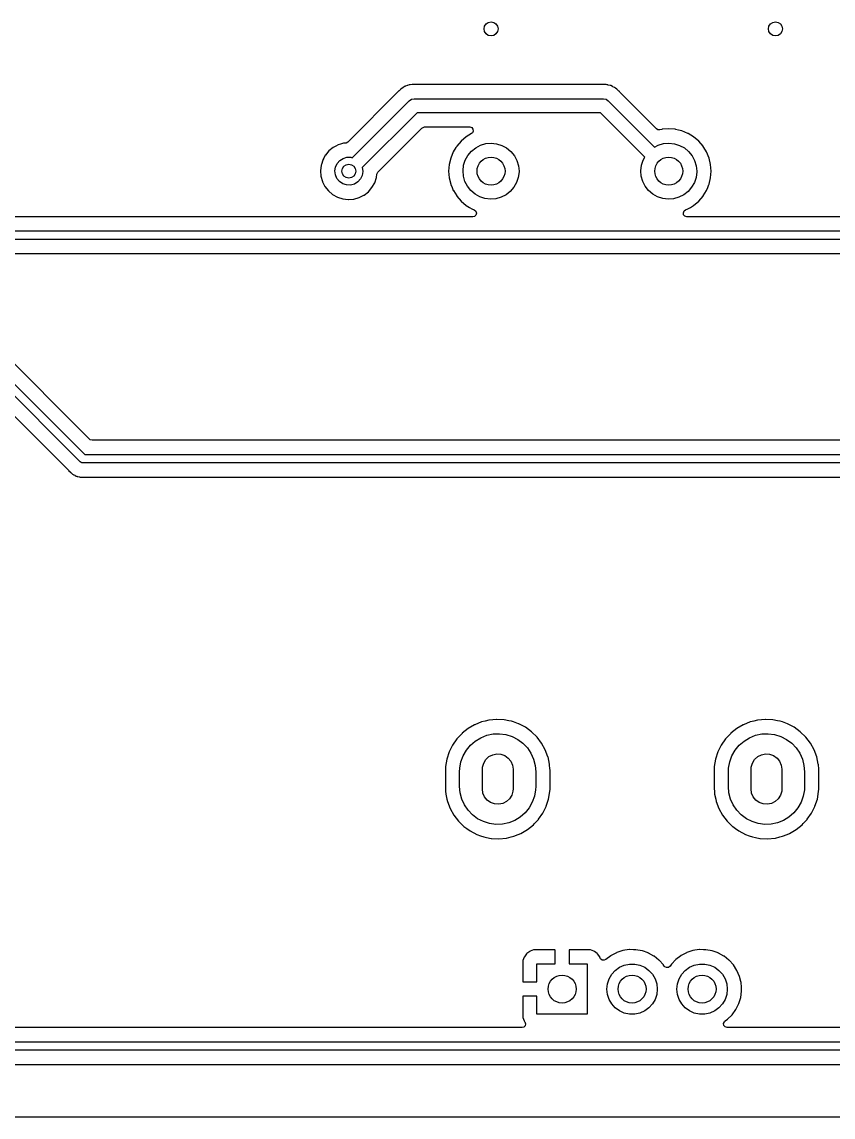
# Model space of a CAD drawing. Extents: x 41 to 172, y -227 to -42.
# Drawn here: x 84.21 to 113.19, y -226.82 to -187.71 of the extents above; entities that cross this region are included whole.
import ezdxf

# ---------------------------------------------------------------- set-up
doc = ezdxf.new("R2010")
doc.units = 0
doc.layers.add('BLACK', color=7, linetype='CONTINUOUS')

msp = doc.modelspace()

# ---------------------------------------------------------------- linework, layer by layer
at = {"layer": 'BLACK', "linetype": 'CONTINUOUS'}
for p, q in [((97.8143, -190.063), (97.7575, -190.098)), ((97.8151, -190.063), (97.8143, -190.063)), ((97.8188, -190.06), (97.8151, -190.063)), ((97.8799, -190.02), (97.8188, -190.06)), ((97.8867, -190.018), (97.8799, -190.02)), ((97.8922, -190.015), (97.8867, -190.018)), ((97.8976, -190.013), (97.8922, -190.015)), ((97.9039, -190.009), (97.8976, -190.013)), ((97.9109, -190.007), (97.9039, -190.009)), ((97.9733, -189.986), (97.9109, -190.007)), ((97.9109, -190.007), (97.9109, -190.007)), ((97.9775, -189.985), (97.9733, -189.986)), ((98.0461, -189.96), (97.9775, -189.985)), ((98.0534, -189.959), (98.0461, -189.96)), ((98.0592, -189.958), (98.0534, -189.959)), ((98.0652, -189.957), (98.0592, -189.958)), ((98.0722, -189.954), (98.0652, -189.957)), ((98.0795, -189.954), (98.0722, -189.954)), ((98.1449, -189.948), (98.0795, -189.954)), ((98.0795, -189.954), (98.0795, -189.954)), ((98.1493, -189.948), (98.1449, -189.948)), ((98.1642, -189.946), (98.1493, -189.948)), ((98.1775, -189.945), (98.1642, -189.946)), ((98.1856, -189.945), (98.1775, -189.945)), ((98.1958, -189.944), (98.1856, -189.945)), ((98.2412, -189.941), (98.1958, -189.944)), ((98.2485, -189.94), (98.2412, -189.941)), ((98.2412, -189.941), (98.2412, -189.941)), ((98.2557, -189.941), (98.2485, -189.94)), ((98.2626, -189.942), (98.2557, -189.941)), ((98.2557, -189.941), (98.2557, -189.941)), ((98.2699, -189.943), (98.2626, -189.942)), ((98.2889, -189.945), (98.2699, -189.943)), ((104.965, -189.945), (98.2889, -189.945)), ((104.969, -189.945), (104.965, -189.945)), ((104.982, -189.944), (104.969, -189.945)), ((105.046, -189.943), (104.982, -189.944)), ((105.053, -189.944), (105.046, -189.943)), ((105.057, -189.944), (105.053, -189.944)), ((105.061, -189.945), (105.057, -189.944)), ((105.067, -189.945), (105.061, -189.945)), ((105.061, -189.945), (105.061, -189.945)), ((105.073, -189.945), (105.067, -189.945)), ((105.067, -189.945), (105.067, -189.945)), ((105.109, -189.954), (105.073, -189.945)), ((105.143, -189.963), (105.109, -189.954)), ((105.148, -189.964), (105.143, -189.963)), ((105.219, -189.979), (105.148, -189.964)), ((105.226, -189.982), (105.219, -189.979)), ((105.232, -189.984), (105.226, -189.982)), ((105.237, -189.986), (105.232, -189.984)), ((105.244, -189.987), (105.237, -189.986)), ((105.309, -190.021), (105.244, -189.987)), ((105.313, -190.023), (105.309, -190.021)), ((105.379, -190.053), (105.313, -190.023)), ((105.385, -190.058), (105.379, -190.053)), ((105.39, -190.061), (105.385, -190.058)), ((105.395, -190.065), (105.39, -190.061)), ((105.402, -190.068), (105.395, -190.065)), ((105.407, -190.073), (105.402, -190.068)), ((105.458, -190.115), (105.407, -190.073)), ((105.407, -190.073), (105.407, -190.073)), ((97.6763, -190.176), (95.8513, -192.001)), ((97.6787, -190.174), (97.6763, -190.176)), ((97.7269, -190.123), (97.6787, -190.174)), ((97.7319, -190.117), (97.7269, -190.123)), ((97.7269, -190.123), (97.7269, -190.123)), ((97.7381, -190.113), (97.7319, -190.117)), ((97.7413, -190.111), (97.7381, -190.113)), ((97.7443, -190.108), (97.7413, -190.111)), ((97.7527, -190.101), (97.7443, -190.108)), ((97.7443, -190.108), (97.7443, -190.108)), ((97.7575, -190.098), (97.7527, -190.101)), ((97.7575, -190.098), (97.7575, -190.098)), ((98.1261, -190.472), (98.2218, -190.453)), ((98.2218, -190.453), (104.978, -190.453)), ((104.978, -190.453), (105.074, -190.472)), ((105.461, -190.118), (105.458, -190.115)), ((105.477, -190.131), (105.461, -190.118)), ((105.483, -190.136), (105.477, -190.131)), ((105.489, -190.141), (105.483, -190.136)), ((105.496, -190.148), (105.489, -190.141)), ((105.531, -190.178), (105.496, -190.148)), ((105.537, -190.182), (105.531, -190.178)), ((105.531, -190.178), (105.531, -190.178)), ((105.541, -190.188), (105.537, -190.182)), ((105.55, -190.2), (105.541, -190.188)), ((105.541, -190.188), (105.541, -190.188)), ((105.562, -190.214), (105.55, -190.2)), ((106.879, -191.531), (105.562, -190.214)), ((96.0105, -192.561), (98.045, -190.526)), ((98.045, -190.526), (98.1261, -190.472)), ((105.074, -190.472), (105.155, -190.526)), ((105.155, -190.526), (106.81, -192.181)), ((98.3254, -190.953), (96.3667, -192.912)), ((104.875, -190.953), (98.3254, -190.953)), ((106.457, -192.535), (104.875, -190.953)), ((96.9239, -193.074), (98.4991, -191.499)), ((98.4991, -191.499), (98.5614, -191.465)), ((98.5614, -191.465), (98.5882, -191.462)), ((98.5882, -191.462), (100.207, -191.462)), ((100.207, -191.462), (100.275, -191.482)), ((100.275, -191.482), (100.321, -191.535)), ((100.331, -191.606), (100.302, -191.67)), ((100.321, -191.535), (100.331, -191.606)), ((106.927, -191.561), (106.879, -191.531)), ((106.998, -191.565), (106.927, -191.561)), ((107.073, -191.547), (106.998, -191.565)), ((107.078, -191.545), (107.073, -191.547)), ((107.073, -191.547), (107.073, -191.547)), ((107.315, -191.527), (107.078, -191.545)), ((107.552, -191.545), (107.315, -191.527)), ((107.557, -191.547), (107.552, -191.545)), ((107.664, -191.572), (107.557, -191.547)), ((107.557, -191.547), (107.557, -191.547)), ((107.783, -191.601), (107.664, -191.572)), ((107.787, -191.603), (107.783, -191.601)), ((107.997, -191.69), (107.787, -191.603)), ((107.787, -191.603), (107.787, -191.603)), ((95.789, -192.035), (95.7736, -192.037)), ((95.8513, -192.001), (95.789, -192.035)), ((99.895, -191.97), (99.7408, -192.151)), ((100.076, -191.816), (99.895, -191.97)), ((100.273, -191.695), (100.076, -191.816)), ((100.302, -191.67), (100.273, -191.695)), ((108.002, -191.692), (107.997, -191.69)), ((107.997, -191.69), (107.997, -191.69)), ((108.006, -191.694), (108.002, -191.692)), ((108.2, -191.813), (108.006, -191.694)), ((108.204, -191.816), (108.2, -191.813)), ((108.2, -191.813), (108.2, -191.813)), ((108.385, -191.97), (108.204, -191.816)), ((108.539, -192.151), (108.385, -191.97)), ((95.176, -192.316), (95.0488, -192.467)), ((95.3301, -192.192), (95.176, -192.316)), ((95.4166, -192.147), (95.3301, -192.192)), ((95.4999, -192.103), (95.4166, -192.147)), ((95.5054, -192.1), (95.4999, -192.103)), ((95.4999, -192.103), (95.4999, -192.103)), ((95.5841, -192.077), (95.5054, -192.1)), ((95.6892, -192.046), (95.5841, -192.077)), ((95.6951, -192.045), (95.6892, -192.046)), ((95.6892, -192.046), (95.6892, -192.046)), ((95.7013, -192.044), (95.6951, -192.045)), ((95.749, -192.04), (95.7013, -192.044)), ((95.7013, -192.044), (95.7013, -192.044)), ((95.7736, -192.037), (95.749, -192.04)), ((99.6168, -192.353), (99.5259, -192.572)), ((99.7131, -192.196), (99.6168, -192.353)), ((99.7382, -192.155), (99.7131, -192.196)), ((99.7408, -192.151), (99.7382, -192.155)), ((99.7382, -192.155), (99.7382, -192.155)), ((100.14, -192.475), (100.265, -192.326)), ((100.265, -192.326), (100.417, -192.203)), ((100.417, -192.203), (100.59, -192.113)), ((100.59, -192.113), (100.778, -192.058)), ((100.778, -192.058), (100.972, -192.04)), ((100.972, -192.04), (101.166, -192.06)), ((101.166, -192.06), (101.353, -192.118)), ((101.353, -192.118), (101.524, -192.211)), ((101.524, -192.211), (101.675, -192.335)), ((101.675, -192.335), (101.798, -192.487)), ((106.81, -192.181), (106.94, -192.113)), ((106.94, -192.113), (107.128, -192.058)), ((107.128, -192.058), (107.322, -192.04)), ((107.322, -192.04), (107.516, -192.06)), ((107.516, -192.06), (107.703, -192.118)), ((107.703, -192.118), (107.874, -192.211)), ((107.874, -192.211), (108.025, -192.335)), ((108.025, -192.335), (108.148, -192.487)), ((108.542, -192.155), (108.539, -192.151)), ((108.567, -192.196), (108.542, -192.155)), ((108.542, -192.155), (108.542, -192.155)), ((108.663, -192.353), (108.567, -192.196)), ((108.754, -192.572), (108.663, -192.353)), ((94.9035, -192.798), (94.8938, -192.829)), ((94.9517, -192.647), (94.9035, -192.798)), ((94.9536, -192.641), (94.9517, -192.647)), ((94.9517, -192.647), (94.9517, -192.647)), ((94.9885, -192.577), (94.9536, -192.641)), ((95.0459, -192.473), (94.9885, -192.577)), ((95.0488, -192.467), (95.0459, -192.473)), ((95.0459, -192.473), (95.0459, -192.473)), ((95.4068, -192.894), (95.4671, -192.765)), ((95.4671, -192.765), (95.5609, -192.659)), ((95.5609, -192.659), (95.6808, -192.584)), ((95.6808, -192.584), (95.8171, -192.545)), ((95.8171, -192.545), (95.9589, -192.545)), ((95.9589, -192.545), (96.0105, -192.561)), ((99.4705, -192.803), (99.4518, -193.04)), ((99.5259, -192.572), (99.4705, -192.803)), ((99.9869, -192.832), (100.046, -192.646)), ((100.046, -192.646), (100.14, -192.475)), ((101.798, -192.487), (101.89, -192.659)), ((101.89, -192.659), (101.946, -192.846)), ((106.337, -192.832), (106.396, -192.646)), ((106.396, -192.646), (106.457, -192.535)), ((108.148, -192.487), (108.24, -192.659)), ((108.24, -192.659), (108.296, -192.846)), ((108.81, -192.803), (108.754, -192.572)), ((108.828, -193.04), (108.81, -192.803)), ((94.8938, -192.829), (94.8717, -193.026)), ((94.8717, -193.026), (94.8883, -193.223)), ((95.385, -193.034), (95.4068, -192.894)), ((95.4034, -193.174), (95.385, -193.034)), ((95.4605, -193.304), (95.4034, -193.174)), ((96.3613, -193.192), (96.2995, -193.32)), ((96.3849, -193.052), (96.3613, -193.192)), ((96.3667, -192.912), (96.385, -193.04)), ((96.385, -193.04), (96.3849, -193.052)), ((96.8732, -193.265), (96.888, -193.147)), ((96.888, -193.147), (96.9164, -193.082)), ((96.9164, -193.082), (96.9239, -193.074)), ((99.4518, -193.04), (99.4705, -193.277)), ((99.9651, -193.026), (99.9869, -192.832)), ((99.9814, -193.221), (99.9651, -193.026)), ((101.965, -193.068), (101.94, -193.262)), ((101.946, -192.846), (101.965, -193.04)), ((101.965, -193.04), (101.965, -193.068)), ((106.315, -193.026), (106.337, -192.832)), ((106.331, -193.221), (106.315, -193.026)), ((108.315, -193.068), (108.29, -193.262)), ((108.296, -192.846), (108.315, -193.04)), ((108.315, -193.04), (108.315, -193.068)), ((108.81, -193.277), (108.828, -193.04)), ((94.8883, -193.223), (94.9428, -193.413)), ((94.9428, -193.413), (94.9456, -193.419)), ((94.9456, -193.419), (94.9937, -193.512)), ((94.9937, -193.512), (95.0332, -193.589)), ((95.0332, -193.589), (95.156, -193.744)), ((95.5517, -193.413), (95.4605, -193.304)), ((95.6697, -193.491), (95.5517, -193.413)), ((95.8051, -193.534), (95.6697, -193.491)), ((95.9468, -193.536), (95.8051, -193.534)), ((96.0836, -193.499), (95.9468, -193.536)), ((96.2044, -193.425), (96.0836, -193.499)), ((96.2995, -193.32), (96.2044, -193.425)), ((96.7131, -193.624), (96.8108, -193.452)), ((96.8108, -193.452), (96.8732, -193.265)), ((99.4705, -193.277), (99.5259, -193.508)), ((99.5259, -193.508), (99.5278, -193.512)), ((99.5278, -193.512), (99.5278, -193.512)), ((99.5278, -193.512), (99.5742, -193.624)), ((100.035, -193.408), (99.9814, -193.221)), ((100.124, -193.582), (100.035, -193.408)), ((100.246, -193.735), (100.124, -193.582)), ((101.879, -193.447), (101.782, -193.616)), ((101.94, -193.262), (101.879, -193.447)), ((106.385, -193.408), (106.331, -193.221)), ((106.474, -193.582), (106.385, -193.408)), ((106.596, -193.735), (106.474, -193.582)), ((108.229, -193.447), (108.132, -193.616)), ((108.29, -193.262), (108.229, -193.447)), ((108.706, -193.624), (108.752, -193.512)), ((108.752, -193.512), (108.754, -193.508)), ((108.752, -193.512), (108.752, -193.512)), ((108.754, -193.508), (108.81, -193.277)), ((95.156, -193.744), (95.3066, -193.872)), ((95.3066, -193.872), (95.4793, -193.969)), ((95.4793, -193.969), (95.6674, -194.03)), ((96.061, -194.038), (96.2515, -193.985)), ((96.2515, -193.985), (96.257, -193.982)), ((96.257, -193.982), (96.4225, -193.898)), ((96.257, -193.982), (96.257, -193.982)), ((96.4225, -193.898), (96.428, -193.896)), ((96.4225, -193.898), (96.4225, -193.898)), ((96.428, -193.896), (96.5838, -193.774)), ((96.5838, -193.774), (96.7131, -193.624)), ((99.5742, -193.624), (99.6168, -193.727)), ((99.6168, -193.727), (99.6193, -193.731)), ((99.6193, -193.731), (99.7382, -193.925)), ((99.7382, -193.925), (99.7382, -193.925)), ((99.7382, -193.925), (99.7408, -193.929)), ((99.7408, -193.929), (99.895, -194.11)), ((100.394, -193.861), (100.246, -193.735)), ((100.565, -193.956), (100.394, -193.861)), ((100.75, -194.017), (100.565, -193.956)), ((101.327, -193.972), (101.139, -194.025)), ((101.501, -193.884), (101.327, -193.972)), ((101.655, -193.764), (101.501, -193.884)), ((101.782, -193.616), (101.655, -193.764)), ((106.744, -193.861), (106.596, -193.735)), ((106.915, -193.956), (106.744, -193.861)), ((107.1, -194.017), (106.915, -193.956)), ((107.677, -193.972), (107.489, -194.025)), ((107.851, -193.884), (107.677, -193.972)), ((108.005, -193.764), (107.851, -193.884)), ((108.132, -193.616), (108.005, -193.764)), ((108.385, -194.11), (108.539, -193.929)), ((108.539, -193.929), (108.542, -193.925)), ((108.542, -193.925), (108.661, -193.731)), ((108.542, -193.925), (108.542, -193.925)), ((108.661, -193.731), (108.663, -193.727)), ((108.663, -193.727), (108.706, -193.624)), ((95.6674, -194.03), (95.8638, -194.053)), ((95.8638, -194.053), (95.8699, -194.053)), ((95.8699, -194.053), (96.0548, -194.038)), ((95.8699, -194.053), (95.8699, -194.053)), ((96.0548, -194.038), (96.0548, -194.038)), ((96.0548, -194.038), (96.061, -194.038)), ((99.895, -194.11), (100.076, -194.264)), ((100.076, -194.264), (100.08, -194.267)), ((100.08, -194.267), (100.08, -194.267)), ((100.08, -194.267), (100.191, -194.335)), ((100.191, -194.335), (100.278, -194.388)), ((100.944, -194.04), (100.75, -194.017)), ((101.139, -194.025), (100.944, -194.04)), ((107.294, -194.04), (107.1, -194.017)), ((107.489, -194.025), (107.294, -194.04)), ((108.002, -194.388), (108.089, -194.335)), ((108.089, -194.335), (108.2, -194.267)), ((108.2, -194.267), (108.204, -194.264)), ((108.2, -194.267), (108.2, -194.267)), ((108.204, -194.264), (108.385, -194.11)), ((100.319, -194.667), (79.0361, -194.667)), ((100.278, -194.388), (100.283, -194.39)), ((100.283, -194.39), (100.283, -194.39)), ((100.283, -194.39), (100.367, -194.425)), ((100.375, -194.654), (100.319, -194.667)), ((100.367, -194.425), (100.422, -194.47)), ((100.427, -194.606), (100.375, -194.654)), ((100.422, -194.47), (100.445, -194.537)), ((100.445, -194.537), (100.427, -194.606)), ((107.836, -194.524), (107.866, -194.459)), ((107.847, -194.594), (107.836, -194.524)), ((107.893, -194.647), (107.847, -194.594)), ((107.866, -194.459), (107.913, -194.425)), ((107.961, -194.667), (107.893, -194.647)), ((107.913, -194.425), (107.997, -194.39)), ((121.224, -194.667), (107.961, -194.667)), ((107.997, -194.39), (108.002, -194.388)), ((107.997, -194.39), (107.997, -194.39)), ((78.954, -195.176), (121.571, -195.176)), ((121.572, -195.476), (79.0161, -195.476)), ((81.2793, -195.984), (121.186, -195.984)), ((80.6629, -197.371), (86.4521, -203.16)), ((86.6259, -202.615), (81.3295, -197.318)), ((86.2839, -203.416), (80.4479, -197.58)), ((80.3981, -198.249), (85.8663, -203.718)), ((86.6468, -202.631), (86.6259, -202.615)), ((86.715, -202.651), (86.6468, -202.631)), ((162.971, -202.651), (86.715, -202.651)), ((86.4521, -203.16), (163.408, -203.16)), ((85.8663, -203.718), (85.8743, -203.726)), ((85.8743, -203.726), (85.8786, -203.733)), ((85.8786, -203.733), (85.8844, -203.739)), ((85.8844, -203.739), (85.8844, -203.739)), ((85.8844, -203.739), (85.9303, -203.782)), ((86.301, -203.426), (86.2839, -203.416)), ((86.315, -203.44), (86.301, -203.426)), ((86.3341, -203.445), (86.315, -203.44)), ((86.3512, -203.455), (86.3341, -203.445)), ((86.3709, -203.455), (86.3512, -203.455)), ((86.39, -203.46), (86.3709, -203.455)), ((163.404, -203.46), (86.39, -203.46)), ((85.9303, -203.782), (85.9331, -203.784)), ((85.9331, -203.784), (85.9537, -203.805)), ((85.9537, -203.805), (85.9572, -203.808)), ((85.9572, -203.808), (85.9662, -203.815)), ((85.9662, -203.815), (85.9999, -203.847)), ((85.9999, -203.847), (86.0068, -203.851)), ((86.0068, -203.851), (86.0068, -203.851)), ((86.0068, -203.851), (86.0187, -203.857)), ((86.0187, -203.857), (86.0352, -203.868)), ((86.0352, -203.868), (86.0453, -203.876)), ((86.0453, -203.876), (86.0521, -203.881)), ((86.0521, -203.881), (86.0594, -203.884)), ((86.0594, -203.884), (86.0594, -203.884)), ((86.0594, -203.884), (86.0945, -203.9)), ((86.0945, -203.9), (86.1052, -203.905)), ((86.1052, -203.905), (86.1457, -203.927)), ((86.1457, -203.927), (86.1664, -203.932)), ((86.1664, -203.932), (86.1851, -203.939)), ((86.1851, -203.939), (86.2048, -203.947)), ((86.2048, -203.947), (86.2486, -203.954)), ((86.2486, -203.954), (86.2504, -203.955)), ((86.2504, -203.955), (86.2621, -203.957)), ((86.2621, -203.957), (86.2901, -203.964)), ((86.2901, -203.964), (86.3068, -203.968)), ((86.3068, -203.968), (86.3283, -203.968)), ((86.3283, -203.968), (86.348, -203.97)), ((86.348, -203.97), (86.3692, -203.973)), ((86.3692, -203.973), (86.4151, -203.969)), ((86.4151, -203.969), (86.427, -203.968)), ((86.427, -203.968), (162.976, -203.968)), ((100.625, -212.709), (100.382, -212.807)), ((100.629, -212.707), (100.625, -212.709)), ((100.625, -212.709), (100.625, -212.709)), ((100.758, -212.676), (100.629, -212.707)), ((100.888, -212.644), (100.758, -212.676)), ((100.893, -212.643), (100.888, -212.644)), ((100.888, -212.644), (100.888, -212.644)), ((101.162, -212.617), (100.893, -212.643)), ((101.167, -212.617), (101.162, -212.617)), ((101.429, -212.63), (101.167, -212.617)), ((101.167, -212.617), (101.167, -212.617)), ((101.433, -212.63), (101.429, -212.63)), ((101.429, -212.63), (101.429, -212.63)), ((101.438, -212.631), (101.433, -212.63)), ((101.601, -212.664), (101.438, -212.631)), ((101.438, -212.631), (101.438, -212.631)), ((101.699, -212.683), (101.601, -212.664)), ((101.773, -212.709), (101.699, -212.683)), ((101.951, -212.772), (101.773, -212.709)), ((110.225, -212.709), (109.982, -212.807)), ((110.229, -212.707), (110.225, -212.709)), ((110.225, -212.709), (110.225, -212.709)), ((110.358, -212.676), (110.229, -212.707)), ((110.488, -212.644), (110.358, -212.676)), ((110.493, -212.643), (110.488, -212.644)), ((110.488, -212.644), (110.488, -212.644)), ((110.762, -212.617), (110.493, -212.643)), ((110.767, -212.617), (110.762, -212.617)), ((111.029, -212.63), (110.767, -212.617)), ((110.767, -212.617), (110.767, -212.617)), ((111.033, -212.63), (111.029, -212.63)), ((111.029, -212.63), (111.029, -212.63)), ((111.038, -212.631), (111.033, -212.63)), ((111.201, -212.664), (111.038, -212.631)), ((111.038, -212.631), (111.038, -212.631)), ((111.299, -212.683), (111.201, -212.664)), ((111.373, -212.709), (111.299, -212.683)), ((111.551, -212.772), (111.373, -212.709)), ((99.9289, -213.119), (99.8042, -213.252)), ((99.9321, -213.115), (99.9289, -213.119)), ((100.144, -212.946), (99.9321, -213.115)), ((100.378, -212.809), (100.144, -212.946)), ((100.382, -212.807), (100.378, -212.809)), ((100.814, -213.187), (101.039, -213.14)), ((101.039, -213.14), (101.269, -213.132)), ((101.269, -213.132), (101.497, -213.162)), ((101.955, -212.773), (101.951, -212.772)), ((101.951, -212.772), (101.951, -212.772)), ((102.195, -212.899), (101.955, -212.773)), ((102.414, -213.059), (102.195, -212.899)), ((102.608, -213.249), (102.414, -213.059)), ((109.529, -213.119), (109.404, -213.252)), ((109.532, -213.115), (109.529, -213.119)), ((109.744, -212.946), (109.532, -213.115)), ((109.978, -212.809), (109.744, -212.946)), ((109.982, -212.807), (109.978, -212.809)), ((110.414, -213.187), (110.639, -213.14)), ((110.639, -213.14), (110.869, -213.132)), ((110.869, -213.132), (111.097, -213.162)), ((111.555, -212.773), (111.551, -212.772)), ((111.551, -212.772), (111.551, -212.772)), ((111.795, -212.899), (111.555, -212.773)), ((112.014, -213.059), (111.795, -212.899)), ((112.208, -213.249), (112.014, -213.059)), ((99.5904, -213.54), (99.5083, -213.705)), ((99.5924, -213.536), (99.5904, -213.54)), ((99.5904, -213.54), (99.5904, -213.54)), ((99.747, -213.314), (99.5924, -213.536)), ((99.8042, -213.252), (99.747, -213.314)), ((100.084, -213.72), (100.23, -213.542)), ((100.23, -213.542), (100.404, -213.391)), ((100.404, -213.391), (100.6, -213.272)), ((100.6, -213.272), (100.814, -213.187)), ((101.497, -213.162), (101.717, -213.23)), ((101.717, -213.23), (101.922, -213.334)), ((101.922, -213.334), (102.106, -213.471)), ((102.106, -213.471), (102.265, -213.638)), ((102.773, -213.464), (102.608, -213.249)), ((102.904, -213.701), (102.773, -213.464)), ((109.19, -213.54), (109.108, -213.705)), ((109.192, -213.536), (109.19, -213.54)), ((109.19, -213.54), (109.19, -213.54)), ((109.347, -213.314), (109.192, -213.536)), ((109.404, -213.252), (109.347, -213.314)), ((109.684, -213.72), (109.83, -213.542)), ((109.83, -213.542), (110.004, -213.391)), ((110.004, -213.391), (110.2, -213.272)), ((110.2, -213.272), (110.414, -213.187)), ((111.097, -213.162), (111.317, -213.23)), ((111.317, -213.23), (111.522, -213.334)), ((111.522, -213.334), (111.706, -213.471)), ((111.706, -213.471), (111.865, -213.638)), ((112.373, -213.464), (112.208, -213.249)), ((112.504, -213.701), (112.373, -213.464)), ((99.4716, -213.779), (99.3872, -214.037)), ((99.5083, -213.705), (99.4716, -213.779)), ((99.892, -214.136), (99.9704, -213.92)), ((99.9704, -213.92), (100.084, -213.72)), ((100.891, -213.948), (101.024, -213.881)), ((101.024, -213.881), (101.17, -213.851)), ((101.17, -213.851), (101.319, -213.862)), ((101.319, -213.862), (101.46, -213.913)), ((101.46, -213.913), (101.582, -213.999)), ((102.265, -213.638), (102.393, -213.829)), ((102.393, -213.829), (102.488, -214.038)), ((103, -213.955), (102.904, -213.701)), ((109.072, -213.779), (108.987, -214.037)), ((109.108, -213.705), (109.072, -213.779)), ((109.492, -214.136), (109.57, -213.92)), ((109.57, -213.92), (109.684, -213.72)), ((110.491, -213.948), (110.624, -213.881)), ((110.624, -213.881), (110.77, -213.851)), ((110.77, -213.851), (110.919, -213.862)), ((110.919, -213.862), (111.06, -213.913)), ((111.06, -213.913), (111.182, -213.999)), ((111.865, -213.638), (111.993, -213.829)), ((111.993, -213.829), (112.088, -214.038)), ((112.6, -213.955), (112.504, -213.701)), ((99.3408, -214.304), (99.3365, -214.39)), ((99.3872, -214.037), (99.3408, -214.304)), ((99.851, -214.362), (99.892, -214.136)), ((100.655, -214.4), (100.661, -214.32)), ((100.661, -214.32), (100.703, -214.176)), ((100.703, -214.176), (100.781, -214.049)), ((100.781, -214.049), (100.891, -213.948)), ((101.582, -213.999), (101.675, -214.115)), ((101.675, -214.115), (101.735, -214.252)), ((101.735, -214.252), (101.755, -214.4)), ((102.488, -214.038), (102.546, -214.261)), ((102.546, -214.261), (102.565, -214.49)), ((103.001, -213.959), (103, -213.955)), ((103.058, -214.215), (103.001, -213.959)), ((103.001, -213.959), (103.001, -213.959)), ((103.059, -214.22), (103.058, -214.215)), ((103.059, -214.224), (103.059, -214.22)), ((103.071, -214.391), (103.059, -214.224)), ((108.941, -214.304), (108.936, -214.39)), ((108.987, -214.037), (108.941, -214.304)), ((109.451, -214.362), (109.492, -214.136)), ((110.255, -214.4), (110.261, -214.32)), ((110.261, -214.32), (110.303, -214.176)), ((110.303, -214.176), (110.381, -214.049)), ((110.381, -214.049), (110.491, -213.948)), ((111.182, -213.999), (111.275, -214.115)), ((111.275, -214.115), (111.335, -214.252)), ((111.335, -214.252), (111.355, -214.4)), ((112.088, -214.038), (112.146, -214.261)), ((112.146, -214.261), (112.165, -214.49)), ((112.601, -213.959), (112.6, -213.955)), ((112.658, -214.215), (112.601, -213.959)), ((112.601, -213.959), (112.601, -213.959)), ((112.659, -214.22), (112.658, -214.215)), ((112.659, -214.224), (112.659, -214.22)), ((112.671, -214.391), (112.659, -214.224)), ((99.3365, -214.39), (99.3365, -215.079)), ((99.845, -214.49), (99.851, -214.362)), ((99.845, -215.01), (99.845, -214.49)), ((100.655, -215.1), (100.655, -214.4)), ((101.755, -214.4), (101.755, -215.1)), ((102.565, -214.49), (102.565, -215.01)), ((103.073, -214.421), (103.071, -214.391)), ((103.073, -215.11), (103.073, -214.421)), ((108.936, -214.39), (108.936, -215.079)), ((109.445, -214.49), (109.451, -214.362)), ((109.445, -215.01), (109.445, -214.49)), ((110.255, -215.1), (110.255, -214.4)), ((111.355, -214.4), (111.355, -215.1)), ((112.165, -214.49), (112.165, -215.01)), ((112.673, -214.421), (112.671, -214.391)), ((112.673, -215.11), (112.673, -214.421)), ((99.3365, -215.079), (99.3367, -215.081)), ((99.3367, -215.081), (99.3447, -215.192)), ((99.3367, -215.081), (99.3367, -215.081)), ((99.8644, -215.239), (99.845, -215.01)), ((100.675, -215.248), (100.655, -215.1)), ((101.755, -215.1), (101.749, -215.18)), ((102.565, -215.01), (102.559, -215.138)), ((103.069, -215.196), (103.073, -215.11)), ((108.936, -215.079), (108.937, -215.081)), ((108.937, -215.081), (108.945, -215.192)), ((108.937, -215.081), (108.937, -215.081)), ((109.464, -215.239), (109.445, -215.01)), ((110.275, -215.248), (110.255, -215.1)), ((111.355, -215.1), (111.349, -215.18)), ((112.165, -215.01), (112.159, -215.138)), ((112.669, -215.196), (112.673, -215.11)), ((99.3447, -215.192), (99.3511, -215.28)), ((99.3511, -215.28), (99.3521, -215.285)), ((99.3521, -215.285), (99.3521, -215.285)), ((99.3521, -215.285), (99.3915, -215.463)), ((99.3915, -215.463), (99.4096, -215.545)), ((99.9222, -215.462), (99.8644, -215.239)), ((100.017, -215.671), (99.9222, -215.462)), ((100.735, -215.385), (100.675, -215.248)), ((100.828, -215.501), (100.735, -215.385)), ((100.95, -215.587), (100.828, -215.501)), ((101.629, -215.451), (101.519, -215.552)), ((101.707, -215.324), (101.629, -215.451)), ((101.749, -215.18), (101.707, -215.324)), ((102.518, -215.364), (102.44, -215.58)), ((102.559, -215.138), (102.518, -215.364)), ((102.938, -215.721), (103.023, -215.463)), ((103.023, -215.463), (103.069, -215.196)), ((108.945, -215.192), (108.951, -215.28)), ((108.951, -215.28), (108.952, -215.285)), ((108.952, -215.285), (108.952, -215.285)), ((108.952, -215.285), (108.991, -215.463)), ((108.991, -215.463), (109.01, -215.545)), ((109.522, -215.462), (109.464, -215.239)), ((109.617, -215.671), (109.522, -215.462)), ((110.335, -215.385), (110.275, -215.248)), ((110.428, -215.501), (110.335, -215.385)), ((110.55, -215.587), (110.428, -215.501)), ((111.229, -215.451), (111.119, -215.552)), ((111.307, -215.324), (111.229, -215.451)), ((111.349, -215.18), (111.307, -215.324)), ((112.118, -215.364), (112.04, -215.58)), ((112.159, -215.138), (112.118, -215.364)), ((112.538, -215.721), (112.623, -215.463)), ((112.623, -215.463), (112.669, -215.196)), ((99.4096, -215.545), (99.5057, -215.799)), ((99.5057, -215.799), (99.6373, -216.036)), ((100.145, -215.862), (100.017, -215.671)), ((100.304, -216.029), (100.145, -215.862)), ((101.091, -215.638), (100.95, -215.587)), ((101.24, -215.649), (101.091, -215.638)), ((101.386, -215.619), (101.24, -215.649)), ((101.519, -215.552), (101.386, -215.619)), ((102.326, -215.78), (102.18, -215.958)), ((102.44, -215.58), (102.326, -215.78)), ((102.841, -215.916), (102.936, -215.725)), ((102.936, -215.725), (102.938, -215.721)), ((102.936, -215.725), (102.936, -215.725)), ((109.01, -215.545), (109.106, -215.799)), ((109.106, -215.799), (109.237, -216.036)), ((109.745, -215.862), (109.617, -215.671)), ((109.904, -216.029), (109.745, -215.862)), ((110.691, -215.638), (110.55, -215.587)), ((110.84, -215.649), (110.691, -215.638)), ((110.986, -215.619), (110.84, -215.649)), ((111.119, -215.552), (110.986, -215.619)), ((111.926, -215.78), (111.78, -215.958)), ((112.04, -215.58), (111.926, -215.78)), ((112.441, -215.916), (112.536, -215.725)), ((112.536, -215.725), (112.538, -215.721)), ((112.536, -215.725), (112.536, -215.725)), ((99.6373, -216.036), (99.8018, -216.251)), ((99.8018, -216.251), (99.8051, -216.255)), ((99.8051, -216.255), (99.8051, -216.255)), ((99.8051, -216.255), (99.8756, -216.323)), ((100.488, -216.166), (100.304, -216.029)), ((100.693, -216.27), (100.488, -216.166)), ((100.913, -216.338), (100.693, -216.27)), ((101.81, -216.228), (101.596, -216.313)), ((102.006, -216.109), (101.81, -216.228)), ((102.18, -215.958), (102.006, -216.109)), ((102.521, -216.338), (102.66, -216.19)), ((102.66, -216.19), (102.663, -216.186)), ((102.66, -216.19), (102.66, -216.19)), ((102.663, -216.186), (102.818, -215.964)), ((102.818, -215.964), (102.841, -215.916)), ((109.237, -216.036), (109.402, -216.251)), ((109.402, -216.251), (109.405, -216.255)), ((109.405, -216.255), (109.405, -216.255)), ((109.405, -216.255), (109.476, -216.323)), ((110.088, -216.166), (109.904, -216.029)), ((110.293, -216.27), (110.088, -216.166)), ((110.513, -216.338), (110.293, -216.27)), ((111.41, -216.228), (111.196, -216.313)), ((111.606, -216.109), (111.41, -216.228)), ((111.78, -215.958), (111.606, -216.109)), ((112.121, -216.338), (112.26, -216.19)), ((112.26, -216.19), (112.263, -216.186)), ((112.26, -216.19), (112.26, -216.19)), ((112.263, -216.186), (112.418, -215.964)), ((112.418, -215.964), (112.441, -215.916)), ((99.8756, -216.323), (99.9957, -216.441)), ((99.9957, -216.441), (99.9994, -216.444)), ((99.9994, -216.444), (99.9994, -216.444)), ((99.9994, -216.444), (100.098, -216.515)), ((100.098, -216.515), (100.215, -216.601)), ((100.215, -216.601), (100.455, -216.727)), ((101.141, -216.368), (100.913, -216.338)), ((101.371, -216.36), (101.141, -216.368)), ((101.596, -216.313), (101.371, -216.36)), ((102.032, -216.691), (102.266, -216.554)), ((102.266, -216.554), (102.478, -216.385)), ((102.478, -216.385), (102.521, -216.338)), ((109.476, -216.323), (109.596, -216.441)), ((109.596, -216.441), (109.599, -216.444)), ((109.599, -216.444), (109.599, -216.444)), ((109.599, -216.444), (109.698, -216.515)), ((109.698, -216.515), (109.815, -216.601)), ((109.815, -216.601), (110.055, -216.727)), ((110.741, -216.368), (110.513, -216.338)), ((110.971, -216.36), (110.741, -216.368)), ((111.196, -216.313), (110.971, -216.36)), ((111.632, -216.691), (111.866, -216.554)), ((111.866, -216.554), (112.078, -216.385)), ((112.078, -216.385), (112.121, -216.338)), ((100.455, -216.727), (100.459, -216.728)), ((100.459, -216.728), (100.459, -216.728)), ((100.459, -216.728), (100.592, -216.775)), ((100.592, -216.775), (100.711, -216.817)), ((100.711, -216.817), (100.809, -216.836)), ((100.809, -216.836), (100.972, -216.869)), ((100.972, -216.869), (100.972, -216.869)), ((100.972, -216.869), (100.977, -216.87)), ((100.977, -216.87), (100.981, -216.87)), ((100.981, -216.87), (100.981, -216.87)), ((100.981, -216.87), (101.243, -216.883)), ((101.243, -216.883), (101.243, -216.883)), ((101.243, -216.883), (101.248, -216.883)), ((101.248, -216.883), (101.517, -216.857)), ((101.517, -216.857), (101.522, -216.856)), ((101.522, -216.856), (101.682, -216.817)), ((101.522, -216.856), (101.522, -216.856)), ((101.682, -216.817), (101.781, -216.793)), ((101.781, -216.793), (101.94, -216.728)), ((101.94, -216.728), (102.028, -216.693)), ((102.028, -216.693), (102.032, -216.691)), ((102.028, -216.693), (102.028, -216.693)), ((110.055, -216.727), (110.059, -216.728)), ((110.059, -216.728), (110.059, -216.728)), ((110.059, -216.728), (110.192, -216.775)), ((110.192, -216.775), (110.311, -216.817)), ((110.311, -216.817), (110.409, -216.836)), ((110.409, -216.836), (110.572, -216.869)), ((110.572, -216.869), (110.572, -216.869)), ((110.572, -216.869), (110.577, -216.87)), ((110.577, -216.87), (110.581, -216.87)), ((110.581, -216.87), (110.581, -216.87)), ((110.581, -216.87), (110.843, -216.883)), ((110.843, -216.883), (110.843, -216.883)), ((110.843, -216.883), (110.848, -216.883)), ((110.848, -216.883), (111.117, -216.857)), ((111.117, -216.857), (111.122, -216.856)), ((111.122, -216.856), (111.282, -216.817)), ((111.122, -216.856), (111.122, -216.856)), ((111.282, -216.817), (111.381, -216.793)), ((111.381, -216.793), (111.54, -216.728)), ((111.54, -216.728), (111.628, -216.693)), ((111.628, -216.693), (111.632, -216.691)), ((111.628, -216.693), (111.628, -216.693)), ((102.351, -220.905), (102.249, -220.982)), ((102.367, -220.897), (102.351, -220.905)), ((102.487, -220.852), (102.367, -220.897)), ((102.503, -220.848), (102.487, -220.852)), ((102.554, -220.842), (102.503, -220.848)), ((102.56, -220.842), (102.554, -220.842)), ((103.237, -220.842), (102.56, -220.842)), ((103.245, -220.844), (103.237, -220.842)), ((103.247, -220.845), (103.245, -220.844)), ((103.251, -220.86), (103.247, -220.845)), ((103.251, -221.35), (103.251, -220.86)), ((103.761, -220.848), (103.759, -220.856)), ((103.759, -220.856), (103.759, -221.35)), ((103.762, -220.846), (103.761, -220.848)), ((103.777, -220.842), (103.762, -220.846)), ((104.45, -220.842), (103.777, -220.842)), ((104.456, -220.842), (104.45, -220.842)), ((104.507, -220.848), (104.456, -220.842)), ((104.523, -220.852), (104.507, -220.848)), ((104.643, -220.897), (104.523, -220.852)), ((104.659, -220.905), (104.643, -220.897)), ((104.761, -220.982), (104.659, -220.905)), ((105.453, -220.949), (105.256, -221.052)), ((105.457, -220.947), (105.453, -220.949)), ((105.453, -220.949), (105.453, -220.949)), ((105.677, -220.875), (105.457, -220.947)), ((105.906, -220.84), (105.677, -220.875)), ((105.912, -220.84), (105.906, -220.84)), ((106.061, -220.842), (105.912, -220.84)), ((105.912, -220.84), (105.912, -220.84)), ((106.138, -220.843), (106.061, -220.842)), ((106.143, -220.844), (106.138, -220.843)), ((106.361, -220.883), (106.143, -220.844)), ((106.143, -220.844), (106.143, -220.844)), ((106.366, -220.884), (106.361, -220.883)), ((106.361, -220.883), (106.361, -220.883)), ((106.371, -220.885), (106.366, -220.884)), ((106.579, -220.959), (106.371, -220.885)), ((106.371, -220.885), (106.371, -220.885)), ((106.584, -220.961), (106.579, -220.959)), ((106.579, -220.959), (106.579, -220.959)), ((106.589, -220.963), (106.584, -220.961)), ((106.783, -221.07), (106.589, -220.963)), ((106.589, -220.963), (106.589, -220.963)), ((107.953, -220.949), (107.756, -221.052)), ((107.957, -220.947), (107.953, -220.949)), ((107.953, -220.949), (107.953, -220.949)), ((108.177, -220.875), (107.957, -220.947)), ((108.406, -220.84), (108.177, -220.875)), ((108.412, -220.84), (108.406, -220.84)), ((108.561, -220.842), (108.412, -220.84)), ((108.412, -220.84), (108.412, -220.84)), ((108.638, -220.843), (108.561, -220.842)), ((108.643, -220.844), (108.638, -220.843)), ((108.861, -220.883), (108.643, -220.844)), ((108.643, -220.844), (108.643, -220.844)), ((108.866, -220.884), (108.861, -220.883)), ((108.861, -220.883), (108.861, -220.883)), ((108.871, -220.885), (108.866, -220.884)), ((109.079, -220.959), (108.871, -220.885)), ((108.871, -220.885), (108.871, -220.885)), ((109.084, -220.961), (109.079, -220.959)), ((109.079, -220.959), (109.079, -220.959)), ((109.089, -220.963), (109.084, -220.961)), ((109.283, -221.07), (109.089, -220.963)), ((109.089, -220.963), (109.089, -220.963)), ((102.103, -221.248), (102.097, -221.299)), ((102.097, -221.299), (102.097, -221.305)), ((102.097, -221.305), (102.097, -221.978)), ((102.107, -221.232), (102.103, -221.248)), ((102.152, -221.112), (102.107, -221.232)), ((102.16, -221.096), (102.152, -221.112)), ((102.237, -220.994), (102.16, -221.096)), ((102.249, -220.982), (102.237, -220.994)), ((102.605, -221.996), (102.605, -221.35)), ((102.605, -221.35), (103.251, -221.35)), ((103.759, -221.35), (104.405, -221.35)), ((104.405, -221.35), (104.405, -223.15)), ((104.773, -220.994), (104.761, -220.982)), ((104.85, -221.096), (104.773, -220.994)), ((104.858, -221.112), (104.85, -221.096)), ((104.869, -221.14), (104.858, -221.112)), ((104.882, -221.165), (104.869, -221.14)), ((104.936, -221.211), (104.882, -221.165)), ((105.006, -221.22), (104.936, -221.211)), ((105.066, -221.192), (105.006, -221.22)), ((105.067, -221.193), (105.066, -221.192)), ((105.071, -221.19), (105.067, -221.193)), ((105.248, -221.057), (105.071, -221.19)), ((105.252, -221.054), (105.248, -221.057)), ((105.248, -221.057), (105.248, -221.057)), ((105.256, -221.052), (105.252, -221.054)), ((105.727, -221.394), (105.911, -221.355)), ((105.911, -221.355), (106.099, -221.355)), ((106.099, -221.355), (106.283, -221.394)), ((106.787, -221.073), (106.783, -221.07)), ((106.783, -221.07), (106.783, -221.07)), ((106.791, -221.076), (106.787, -221.073)), ((106.965, -221.213), (106.791, -221.076)), ((106.791, -221.076), (106.791, -221.076)), ((106.969, -221.216), (106.965, -221.213)), ((106.965, -221.213), (106.965, -221.213)), ((107.125, -221.388), (106.969, -221.216)), ((107.407, -221.361), (107.36, -221.429)), ((107.567, -221.193), (107.407, -221.361)), ((107.571, -221.19), (107.567, -221.193)), ((107.748, -221.057), (107.571, -221.19)), ((107.752, -221.054), (107.748, -221.057)), ((107.748, -221.057), (107.748, -221.057)), ((107.756, -221.052), (107.752, -221.054)), ((108.227, -221.394), (108.411, -221.355)), ((108.411, -221.355), (108.599, -221.355)), ((108.599, -221.355), (108.783, -221.394)), ((109.287, -221.073), (109.283, -221.07)), ((109.283, -221.07), (109.283, -221.07)), ((109.291, -221.076), (109.287, -221.073)), ((109.465, -221.213), (109.291, -221.076)), ((109.291, -221.076), (109.291, -221.076)), ((109.469, -221.216), (109.465, -221.213)), ((109.465, -221.213), (109.465, -221.213)), ((109.625, -221.388), (109.469, -221.216)), ((105.183, -221.884), (105.277, -221.721)), ((105.277, -221.721), (105.403, -221.581)), ((105.403, -221.581), (105.555, -221.471)), ((105.555, -221.471), (105.727, -221.394)), ((106.283, -221.394), (106.455, -221.471)), ((106.455, -221.471), (106.607, -221.581)), ((106.607, -221.581), (106.733, -221.721)), ((106.733, -221.721), (106.827, -221.884)), ((107.128, -221.392), (107.125, -221.388)), ((107.15, -221.427), (107.128, -221.392)), ((107.128, -221.392), (107.128, -221.392)), ((107.171, -221.451), (107.15, -221.427)), ((107.234, -221.482), (107.171, -221.451)), ((107.305, -221.474), (107.234, -221.482)), ((107.36, -221.429), (107.305, -221.474)), ((107.683, -221.884), (107.777, -221.721)), ((107.777, -221.721), (107.903, -221.581)), ((107.903, -221.581), (108.055, -221.471)), ((108.055, -221.471), (108.227, -221.394)), ((108.783, -221.394), (108.955, -221.471)), ((108.955, -221.471), (109.107, -221.581)), ((109.107, -221.581), (109.233, -221.721)), ((109.233, -221.721), (109.327, -221.884)), ((109.751, -221.582), (109.625, -221.388)), ((109.843, -221.795), (109.751, -221.582)), ((102.097, -221.978), (102.101, -221.993)), ((102.101, -221.993), (102.103, -221.994)), ((102.103, -221.994), (102.111, -221.996)), ((102.111, -221.996), (102.605, -221.996)), ((105.105, -222.25), (105.125, -222.063)), ((105.125, -222.063), (105.183, -221.884)), ((106.827, -221.884), (106.885, -222.063)), ((106.885, -222.063), (106.905, -222.25)), ((107.605, -222.25), (107.625, -222.063)), ((107.625, -222.063), (107.683, -221.884)), ((109.327, -221.884), (109.385, -222.063)), ((109.385, -222.063), (109.405, -222.25)), ((109.889, -221.978), (109.843, -221.795)), ((109.899, -222.019), (109.889, -221.978)), ((109.9, -222.024), (109.899, -222.019)), ((109.912, -222.173), (109.9, -222.024)), ((109.9, -222.024), (109.9, -222.024)), ((102.099, -222.51), (102.097, -222.518)), ((102.097, -222.518), (102.097, -223.195)), ((102.1, -222.508), (102.099, -222.51)), ((102.115, -222.504), (102.1, -222.508)), ((102.605, -222.504), (102.115, -222.504)), ((102.605, -223.15), (102.605, -222.504)), ((105.125, -222.437), (105.105, -222.25)), ((105.183, -222.616), (105.125, -222.437)), ((106.885, -222.437), (106.827, -222.616)), ((106.905, -222.25), (106.885, -222.437)), ((107.625, -222.437), (107.605, -222.25)), ((107.683, -222.616), (107.625, -222.437)), ((109.385, -222.437), (109.327, -222.616)), ((109.405, -222.25), (109.385, -222.437)), ((109.886, -222.549), (109.917, -222.319)), ((109.918, -222.25), (109.912, -222.173)), ((109.917, -222.319), (109.918, -222.272)), ((109.918, -222.253), (109.918, -222.25)), ((109.918, -222.272), (109.918, -222.253)), ((109.918, -222.253), (109.918, -222.253)), ((105.277, -222.779), (105.183, -222.616)), ((105.403, -222.919), (105.277, -222.779)), ((105.555, -223.029), (105.403, -222.919)), ((106.607, -222.919), (106.455, -223.029)), ((106.733, -222.779), (106.607, -222.919)), ((106.827, -222.616), (106.733, -222.779)), ((107.777, -222.779), (107.683, -222.616)), ((107.903, -222.919), (107.777, -222.779)), ((108.055, -223.029), (107.903, -222.919)), ((109.107, -222.919), (108.955, -223.029)), ((109.233, -222.779), (109.107, -222.919)), ((109.327, -222.616), (109.233, -222.779)), ((109.716, -222.978), (109.819, -222.77)), ((109.819, -222.77), (109.886, -222.549)), ((102.097, -223.195), (102.097, -223.201)), ((102.097, -223.201), (102.103, -223.252)), ((102.103, -223.252), (102.107, -223.268)), ((102.107, -223.268), (102.152, -223.388)), ((104.405, -223.15), (102.605, -223.15)), ((105.727, -223.106), (105.555, -223.029)), ((105.911, -223.145), (105.727, -223.106)), ((106.099, -223.145), (105.911, -223.145)), ((106.283, -223.106), (106.099, -223.145)), ((106.455, -223.029), (106.283, -223.106)), ((108.227, -223.106), (108.055, -223.029)), ((108.411, -223.145), (108.227, -223.106)), ((108.599, -223.145), (108.411, -223.145)), ((108.783, -223.106), (108.599, -223.145)), ((108.955, -223.029), (108.783, -223.106)), ((109.417, -223.329), (109.581, -223.166)), ((109.581, -223.166), (109.716, -222.978)), ((102.073, -223.623), (52.2487, -223.623)), ((102.134, -223.608), (102.073, -223.623)), ((102.184, -223.558), (102.134, -223.608)), ((102.152, -223.388), (102.16, -223.404)), ((102.16, -223.404), (102.174, -223.422)), ((102.174, -223.422), (102.199, -223.488)), ((102.199, -223.488), (102.184, -223.558)), ((109.274, -223.48), (109.303, -223.415)), ((109.284, -223.55), (109.274, -223.48)), ((109.331, -223.603), (109.284, -223.55)), ((109.303, -223.415), (109.326, -223.395)), ((109.326, -223.395), (109.335, -223.388)), ((109.399, -223.623), (109.331, -223.603)), ((109.335, -223.388), (109.417, -223.329)), ((120.452, -223.623), (109.399, -223.623)), ((120.777, -224.432), (50.887, -224.432)), ((50.9491, -224.132), (120.715, -224.132)), ((50.924, -224.94), (119.035, -224.94)), ((171.451, -226.821), (40.6395, -226.821))]:
    msp.add_line(p, q, dxfattribs=at)
at = {"layer": 'BLACK'}
for centre, radius in [((100.965, -187.96), 0.25), ((111.125, -187.96), 0.25), ((95.885, -193.04), 0.25), ((100.965, -193.04), 0.5), ((107.315, -193.04), 0.5), ((103.505, -222.25), 0.5), ((106.005, -222.25), 0.5), ((108.505, -222.25), 0.5)]:
    msp.add_circle(centre, radius, dxfattribs=at)

doc.saveas('drawing.dxf')
